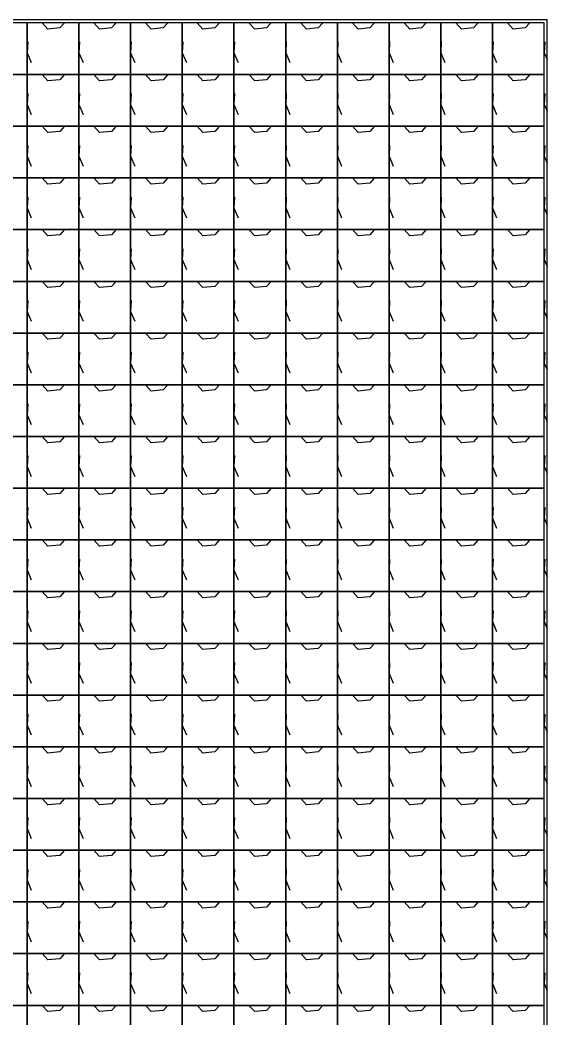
# Model space of a CAD drawing. Header units: inches. Extents: x 0 to 2763, y 0 to 1500.
# Drawn here: x 1241 to 1500, y 1009.8 to 1500 of the extents above; entities that cross this region are included whole.
import ezdxf

# ---------------------------------------------------------------- set-up
doc = ezdxf.new("R2010")
doc.units = ezdxf.units.IN
doc.header["$MEASUREMENT"] = 0

# ---------------------------------------------------------------- blocks, each defined once
blk = doc.blocks.new('*U1')
at = {"color": 254, "true_color": 0xfeeab9}
blk.add_lwpolyline([(-12.7, -12.7), (12.7, -12.7), (12.7, 12.7), (-12.7, 12.7), (-12.7, -12.7)], dxfattribs=at)
blk = doc.blocks.new('*U2')
at = {"color": 0, "linetype": 'ByBlock', "lineweight": -2, "transparency": 16777216}
for p in [(1219.2, 1473.2), (1244.6, 1473.2), (1270, 1473.2), (1295.4, 1473.2), (1320.8, 1473.2), (1346.2, 1473.2), (1371.6, 1473.2), (1397, 1473.2), (1422.4, 1473.2), (1447.8, 1473.2), (1473.2, 1473.2), (1219.2, 1447.8), (1244.6, 1447.8), (1270, 1447.8), (1295.4, 1447.8), (1320.8, 1447.8), (1346.2, 1447.8), (1371.6, 1447.8), (1397, 1447.8), (1422.4, 1447.8), (1447.8, 1447.8), (1473.2, 1447.8), (1219.2, 1422.4), (1244.6, 1422.4), (1270, 1422.4), (1295.4, 1422.4), (1320.8, 1422.4), (1346.2, 1422.4), (1371.6, 1422.4), (1397, 1422.4), (1422.4, 1422.4), (1447.8, 1422.4), (1473.2, 1422.4), (1219.2, 1397), (1244.6, 1397), (1270, 1397), (1295.4, 1397), (1320.8, 1397), (1346.2, 1397), (1371.6, 1397), (1397, 1397), (1422.4, 1397), (1447.8, 1397), (1473.2, 1397), (1219.2, 1371.6), (1244.6, 1371.6), (1270, 1371.6), (1295.4, 1371.6), (1320.8, 1371.6), (1346.2, 1371.6), (1371.6, 1371.6), (1397, 1371.6), (1422.4, 1371.6), (1447.8, 1371.6), (1473.2, 1371.6), (1219.2, 1346.2), (1244.6, 1346.2), (1270, 1346.2), (1295.4, 1346.2), (1320.8, 1346.2), (1346.2, 1346.2), (1371.6, 1346.2), (1397, 1346.2), (1422.4, 1346.2), (1447.8, 1346.2), (1473.2, 1346.2), (1219.2, 1320.8), (1244.6, 1320.8), (1270, 1320.8), (1295.4, 1320.8), (1320.8, 1320.8), (1346.2, 1320.8), (1371.6, 1320.8), (1397, 1320.8), (1422.4, 1320.8), (1447.8, 1320.8), (1473.2, 1320.8), (1219.2, 1295.4), (1244.6, 1295.4), (1270, 1295.4), (1295.4, 1295.4), (1320.8, 1295.4), (1346.2, 1295.4), (1371.6, 1295.4), (1397, 1295.4), (1422.4, 1295.4), (1447.8, 1295.4), (1473.2, 1295.4), (1219.2, 1270), (1244.6, 1270), (1270, 1270), (1295.4, 1270), (1320.8, 1270), (1346.2, 1270), (1371.6, 1270), (1397, 1270), (1422.4, 1270), (1447.8, 1270), (1473.2, 1270), (1219.2, 1244.6), (1244.6, 1244.6), (1270, 1244.6), (1295.4, 1244.6), (1320.8, 1244.6), (1346.2, 1244.6), (1371.6, 1244.6), (1397, 1244.6), (1422.4, 1244.6), (1447.8, 1244.6), (1473.2, 1244.6), (1219.2, 1219.2), (1244.6, 1219.2), (1270, 1219.2), (1295.4, 1219.2), (1320.8, 1219.2), (1346.2, 1219.2), (1371.6, 1219.2), (1397, 1219.2), (1422.4, 1219.2), (1447.8, 1219.2), (1473.2, 1219.2), (1219.2, 1193.8), (1244.6, 1193.8), (1270, 1193.8), (1295.4, 1193.8), (1320.8, 1193.8), (1346.2, 1193.8), (1371.6, 1193.8), (1397, 1193.8), (1422.4, 1193.8), (1447.8, 1193.8), (1473.2, 1193.8), (1219.2, 1168.4), (1244.6, 1168.4), (1270, 1168.4), (1295.4, 1168.4), (1320.8, 1168.4), (1346.2, 1168.4), (1371.6, 1168.4), (1397, 1168.4), (1422.4, 1168.4), (1447.8, 1168.4), (1473.2, 1168.4), (1219.2, 1143), (1244.6, 1143), (1270, 1143), (1295.4, 1143), (1320.8, 1143), (1346.2, 1143), (1371.6, 1143), (1397, 1143), (1422.4, 1143), (1447.8, 1143), (1473.2, 1143), (1219.2, 1117.6), (1244.6, 1117.6), (1270, 1117.6), (1295.4, 1117.6), (1320.8, 1117.6), (1346.2, 1117.6), (1371.6, 1117.6), (1397, 1117.6), (1422.4, 1117.6), (1447.8, 1117.6), (1473.2, 1117.6), (1219.2, 1092.2), (1244.6, 1092.2), (1270, 1092.2), (1295.4, 1092.2), (1320.8, 1092.2), (1346.2, 1092.2), (1371.6, 1092.2), (1397, 1092.2), (1422.4, 1092.2), (1447.8, 1092.2), (1473.2, 1092.2), (1219.2, 1066.8), (1244.6, 1066.8), (1270, 1066.8), (1295.4, 1066.8), (1320.8, 1066.8), (1346.2, 1066.8), (1371.6, 1066.8), (1397, 1066.8), (1422.4, 1066.8), (1447.8, 1066.8), (1473.2, 1066.8), (1219.2, 1041.4), (1244.6, 1041.4), (1270, 1041.4), (1295.4, 1041.4), (1320.8, 1041.4), (1346.2, 1041.4), (1371.6, 1041.4), (1397, 1041.4), (1422.4, 1041.4), (1447.8, 1041.4), (1473.2, 1041.4), (1219.2, 1016), (1244.6, 1016), (1270, 1016), (1295.4, 1016), (1320.8, 1016), (1346.2, 1016), (1371.6, 1016), (1397, 1016), (1422.4, 1016), (1447.8, 1016), (1473.2, 1016), (1219.2, 990.6), (1244.6, 990.6), (1270, 990.6), (1295.4, 990.6), (1320.8, 990.6), (1346.2, 990.6), (1371.6, 990.6), (1397, 990.6), (1422.4, 990.6), (1447.8, 990.6), (1473.2, 990.6)]:
    blk.add_blockref('*U1', p, dxfattribs=at)

msp = doc.modelspace()

# ---------------------------------------------------------------- linework, layer by layer
at = {"linetype": 'Continuous'}
for p, q in [((1254.76, 1495.55), (1251.97, 1498.6)), ((1260.6, 1496.06), (1254.76, 1495.55)), ((1262.89, 1498.6), (1260.6, 1496.06)), ((1280.16, 1495.55), (1277.37, 1498.6)), ((1286, 1496.06), (1280.16, 1495.55)), ((1288.29, 1498.6), (1286, 1496.06)), ((1305.56, 1495.55), (1302.77, 1498.6)), ((1311.4, 1496.06), (1305.56, 1495.55)), ((1313.69, 1498.6), (1311.4, 1496.06)), ((1330.96, 1495.55), (1328.17, 1498.6)), ((1336.8, 1496.06), (1330.96, 1495.55)), ((1339.09, 1498.6), (1336.8, 1496.06)), ((1356.36, 1495.55), (1353.57, 1498.6)), ((1362.2, 1496.06), (1356.36, 1495.55)), ((1364.49, 1498.6), (1362.2, 1496.06)), ((1381.76, 1495.55), (1378.97, 1498.6)), ((1387.6, 1496.06), (1381.76, 1495.55)), ((1389.89, 1498.6), (1387.6, 1496.06)), ((1407.16, 1495.55), (1404.37, 1498.6)), ((1413, 1496.06), (1407.16, 1495.55)), ((1415.29, 1498.6), (1413, 1496.06)), ((1432.56, 1495.55), (1429.77, 1498.6)), ((1438.4, 1496.06), (1432.56, 1495.55)), ((1440.69, 1498.6), (1438.4, 1496.06)), ((1457.96, 1495.55), (1455.17, 1498.6)), ((1463.8, 1496.06), (1457.96, 1495.55)), ((1466.09, 1498.6), (1463.8, 1496.06)), ((1483.36, 1495.55), (1480.57, 1498.6)), ((1489.2, 1496.06), (1483.36, 1495.55)), ((1491.49, 1498.6), (1489.2, 1496.06)), ((1244.85, 1489.2), (1244.6, 1483.87)), ((1270.25, 1489.2), (1270, 1483.87)), ((1295.65, 1489.2), (1295.4, 1483.87)), ((1321.05, 1489.2), (1320.8, 1483.87)), ((1346.45, 1489.2), (1346.2, 1483.87)), ((1371.85, 1489.2), (1371.6, 1483.87)), ((1397.25, 1489.2), (1397, 1483.87)), ((1422.65, 1489.2), (1422.4, 1483.87)), ((1448.05, 1489.2), (1447.8, 1483.87)), ((1473.45, 1489.2), (1473.2, 1483.87)), ((1498.85, 1489.2), (1498.6, 1483.87)), ((1244.6, 1483.87), (1246.63, 1479.04)), ((1270, 1483.87), (1272.03, 1479.04)), ((1295.4, 1483.87), (1297.43, 1479.04)), ((1320.8, 1483.87), (1322.83, 1479.04)), ((1346.2, 1483.87), (1348.23, 1479.04)), ((1371.6, 1483.87), (1373.63, 1479.04)), ((1397, 1483.87), (1399.03, 1479.04)), ((1422.4, 1483.87), (1424.43, 1479.04)), ((1447.8, 1483.87), (1449.83, 1479.04)), ((1473.2, 1483.87), (1475.23, 1479.04)), ((1498.6, 1483.87), (1500, 1480.54)), ((1254.76, 1470.15), (1251.97, 1473.2)), ((1262.89, 1473.2), (1260.6, 1470.66)), ((1280.16, 1470.15), (1277.37, 1473.2)), ((1288.29, 1473.2), (1286, 1470.66)), ((1305.56, 1470.15), (1302.77, 1473.2)), ((1313.69, 1473.2), (1311.4, 1470.66)), ((1330.96, 1470.15), (1328.17, 1473.2)), ((1339.09, 1473.2), (1336.8, 1470.66)), ((1356.36, 1470.15), (1353.57, 1473.2)), ((1364.49, 1473.2), (1362.2, 1470.66)), ((1381.76, 1470.15), (1378.97, 1473.2)), ((1389.89, 1473.2), (1387.6, 1470.66)), ((1407.16, 1470.15), (1404.37, 1473.2)), ((1415.29, 1473.2), (1413, 1470.66)), ((1432.56, 1470.15), (1429.77, 1473.2)), ((1440.69, 1473.2), (1438.4, 1470.66)), ((1457.96, 1470.15), (1455.17, 1473.2)), ((1466.09, 1473.2), (1463.8, 1470.66)), ((1483.36, 1470.15), (1480.57, 1473.2)), ((1491.49, 1473.2), (1489.2, 1470.66)), ((1260.6, 1470.66), (1254.76, 1470.15)), ((1286, 1470.66), (1280.16, 1470.15)), ((1311.4, 1470.66), (1305.56, 1470.15)), ((1336.8, 1470.66), (1330.96, 1470.15)), ((1362.2, 1470.66), (1356.36, 1470.15)), ((1387.6, 1470.66), (1381.76, 1470.15)), ((1413, 1470.66), (1407.16, 1470.15)), ((1438.4, 1470.66), (1432.56, 1470.15)), ((1463.8, 1470.66), (1457.96, 1470.15)), ((1489.2, 1470.66), (1483.36, 1470.15)), ((1244.85, 1463.8), (1244.6, 1458.47)), ((1270.25, 1463.8), (1270, 1458.47)), ((1295.65, 1463.8), (1295.4, 1458.47)), ((1321.05, 1463.8), (1320.8, 1458.47)), ((1346.45, 1463.8), (1346.2, 1458.47)), ((1371.85, 1463.8), (1371.6, 1458.47)), ((1397.25, 1463.8), (1397, 1458.47)), ((1422.65, 1463.8), (1422.4, 1458.47)), ((1448.05, 1463.8), (1447.8, 1458.47)), ((1473.45, 1463.8), (1473.2, 1458.47)), ((1498.85, 1463.8), (1498.6, 1458.47)), ((1244.6, 1458.47), (1246.63, 1453.64)), ((1270, 1458.47), (1272.03, 1453.64)), ((1295.4, 1458.47), (1297.43, 1453.64)), ((1320.8, 1458.47), (1322.83, 1453.64)), ((1346.2, 1458.47), (1348.23, 1453.64)), ((1371.6, 1458.47), (1373.63, 1453.64)), ((1397, 1458.47), (1399.03, 1453.64)), ((1422.4, 1458.47), (1424.43, 1453.64)), ((1447.8, 1458.47), (1449.83, 1453.64)), ((1473.2, 1458.47), (1475.23, 1453.64)), ((1498.6, 1458.47), (1500, 1455.14)), ((1254.76, 1444.75), (1251.97, 1447.8)), ((1262.89, 1447.8), (1260.6, 1445.26)), ((1280.16, 1444.75), (1277.37, 1447.8)), ((1288.29, 1447.8), (1286, 1445.26)), ((1305.56, 1444.75), (1302.77, 1447.8)), ((1313.69, 1447.8), (1311.4, 1445.26)), ((1330.96, 1444.75), (1328.17, 1447.8)), ((1339.09, 1447.8), (1336.8, 1445.26)), ((1356.36, 1444.75), (1353.57, 1447.8)), ((1364.49, 1447.8), (1362.2, 1445.26)), ((1381.76, 1444.75), (1378.97, 1447.8)), ((1389.89, 1447.8), (1387.6, 1445.26)), ((1407.16, 1444.75), (1404.37, 1447.8)), ((1415.29, 1447.8), (1413, 1445.26)), ((1432.56, 1444.75), (1429.77, 1447.8)), ((1440.69, 1447.8), (1438.4, 1445.26)), ((1457.96, 1444.75), (1455.17, 1447.8)), ((1466.09, 1447.8), (1463.8, 1445.26)), ((1483.36, 1444.75), (1480.57, 1447.8)), ((1491.49, 1447.8), (1489.2, 1445.26)), ((1260.6, 1445.26), (1254.76, 1444.75)), ((1286, 1445.26), (1280.16, 1444.75)), ((1311.4, 1445.26), (1305.56, 1444.75)), ((1336.8, 1445.26), (1330.96, 1444.75)), ((1362.2, 1445.26), (1356.36, 1444.75)), ((1387.6, 1445.26), (1381.76, 1444.75)), ((1413, 1445.26), (1407.16, 1444.75)), ((1438.4, 1445.26), (1432.56, 1444.75)), ((1463.8, 1445.26), (1457.96, 1444.75)), ((1489.2, 1445.26), (1483.36, 1444.75)), ((1244.85, 1438.4), (1244.6, 1433.07)), ((1270.25, 1438.4), (1270, 1433.07)), ((1295.65, 1438.4), (1295.4, 1433.07)), ((1321.05, 1438.4), (1320.8, 1433.07)), ((1346.45, 1438.4), (1346.2, 1433.07)), ((1371.85, 1438.4), (1371.6, 1433.07)), ((1397.25, 1438.4), (1397, 1433.07)), ((1422.65, 1438.4), (1422.4, 1433.07)), ((1448.05, 1438.4), (1447.8, 1433.07)), ((1473.45, 1438.4), (1473.2, 1433.07)), ((1498.85, 1438.4), (1498.6, 1433.07)), ((1244.6, 1433.07), (1246.63, 1428.24)), ((1270, 1433.07), (1272.03, 1428.24)), ((1295.4, 1433.07), (1297.43, 1428.24)), ((1320.8, 1433.07), (1322.83, 1428.24)), ((1346.2, 1433.07), (1348.23, 1428.24)), ((1371.6, 1433.07), (1373.63, 1428.24)), ((1397, 1433.07), (1399.03, 1428.24)), ((1422.4, 1433.07), (1424.43, 1428.24)), ((1447.8, 1433.07), (1449.83, 1428.24)), ((1473.2, 1433.07), (1475.23, 1428.24)), ((1498.6, 1433.07), (1500, 1429.74)), ((1254.76, 1419.35), (1251.97, 1422.4)), ((1262.89, 1422.4), (1260.6, 1419.86)), ((1280.16, 1419.35), (1277.37, 1422.4)), ((1288.29, 1422.4), (1286, 1419.86)), ((1305.56, 1419.35), (1302.77, 1422.4)), ((1313.69, 1422.4), (1311.4, 1419.86)), ((1330.96, 1419.35), (1328.17, 1422.4)), ((1339.09, 1422.4), (1336.8, 1419.86)), ((1356.36, 1419.35), (1353.57, 1422.4)), ((1364.49, 1422.4), (1362.2, 1419.86)), ((1381.76, 1419.35), (1378.97, 1422.4)), ((1389.89, 1422.4), (1387.6, 1419.86)), ((1407.16, 1419.35), (1404.37, 1422.4)), ((1415.29, 1422.4), (1413, 1419.86)), ((1432.56, 1419.35), (1429.77, 1422.4)), ((1440.69, 1422.4), (1438.4, 1419.86)), ((1457.96, 1419.35), (1455.17, 1422.4)), ((1466.09, 1422.4), (1463.8, 1419.86)), ((1483.36, 1419.35), (1480.57, 1422.4)), ((1491.49, 1422.4), (1489.2, 1419.86)), ((1260.6, 1419.86), (1254.76, 1419.35)), ((1286, 1419.86), (1280.16, 1419.35)), ((1311.4, 1419.86), (1305.56, 1419.35)), ((1336.8, 1419.86), (1330.96, 1419.35)), ((1362.2, 1419.86), (1356.36, 1419.35)), ((1387.6, 1419.86), (1381.76, 1419.35)), ((1413, 1419.86), (1407.16, 1419.35)), ((1438.4, 1419.86), (1432.56, 1419.35)), ((1463.8, 1419.86), (1457.96, 1419.35)), ((1489.2, 1419.86), (1483.36, 1419.35)), ((1244.85, 1413), (1244.6, 1407.67)), ((1270.25, 1413), (1270, 1407.67)), ((1295.65, 1413), (1295.4, 1407.67)), ((1321.05, 1413), (1320.8, 1407.67)), ((1346.45, 1413), (1346.2, 1407.67)), ((1371.85, 1413), (1371.6, 1407.67)), ((1397.25, 1413), (1397, 1407.67)), ((1422.65, 1413), (1422.4, 1407.67)), ((1448.05, 1413), (1447.8, 1407.67)), ((1473.45, 1413), (1473.2, 1407.67)), ((1498.85, 1413), (1498.6, 1407.67)), ((1244.6, 1407.67), (1246.63, 1402.84)), ((1270, 1407.67), (1272.03, 1402.84)), ((1295.4, 1407.67), (1297.43, 1402.84)), ((1320.8, 1407.67), (1322.83, 1402.84)), ((1346.2, 1407.67), (1348.23, 1402.84)), ((1371.6, 1407.67), (1373.63, 1402.84)), ((1397, 1407.67), (1399.03, 1402.84)), ((1422.4, 1407.67), (1424.43, 1402.84)), ((1447.8, 1407.67), (1449.83, 1402.84)), ((1473.2, 1407.67), (1475.23, 1402.84)), ((1498.6, 1407.67), (1500, 1404.34)), ((1254.76, 1393.95), (1251.97, 1397)), ((1260.6, 1394.46), (1254.76, 1393.95)), ((1262.89, 1397), (1260.6, 1394.46)), ((1280.16, 1393.95), (1277.37, 1397)), ((1286, 1394.46), (1280.16, 1393.95)), ((1288.29, 1397), (1286, 1394.46)), ((1305.56, 1393.95), (1302.77, 1397)), ((1311.4, 1394.46), (1305.56, 1393.95)), ((1313.69, 1397), (1311.4, 1394.46)), ((1330.96, 1393.95), (1328.17, 1397)), ((1336.8, 1394.46), (1330.96, 1393.95)), ((1339.09, 1397), (1336.8, 1394.46)), ((1356.36, 1393.95), (1353.57, 1397)), ((1362.2, 1394.46), (1356.36, 1393.95)), ((1364.49, 1397), (1362.2, 1394.46)), ((1381.76, 1393.95), (1378.97, 1397)), ((1387.6, 1394.46), (1381.76, 1393.95)), ((1389.89, 1397), (1387.6, 1394.46)), ((1407.16, 1393.95), (1404.37, 1397)), ((1413, 1394.46), (1407.16, 1393.95)), ((1415.29, 1397), (1413, 1394.46)), ((1432.56, 1393.95), (1429.77, 1397)), ((1438.4, 1394.46), (1432.56, 1393.95)), ((1440.69, 1397), (1438.4, 1394.46)), ((1457.96, 1393.95), (1455.17, 1397)), ((1463.8, 1394.46), (1457.96, 1393.95)), ((1466.09, 1397), (1463.8, 1394.46)), ((1483.36, 1393.95), (1480.57, 1397)), ((1489.2, 1394.46), (1483.36, 1393.95)), ((1491.49, 1397), (1489.2, 1394.46)), ((1244.85, 1387.6), (1244.6, 1382.27)), ((1270.25, 1387.6), (1270, 1382.27)), ((1295.65, 1387.6), (1295.4, 1382.27)), ((1321.05, 1387.6), (1320.8, 1382.27)), ((1346.45, 1387.6), (1346.2, 1382.27)), ((1371.85, 1387.6), (1371.6, 1382.27)), ((1397.25, 1387.6), (1397, 1382.27)), ((1422.65, 1387.6), (1422.4, 1382.27)), ((1448.05, 1387.6), (1447.8, 1382.27)), ((1473.45, 1387.6), (1473.2, 1382.27)), ((1498.85, 1387.6), (1498.6, 1382.27)), ((1244.6, 1382.27), (1246.63, 1377.44)), ((1270, 1382.27), (1272.03, 1377.44)), ((1295.4, 1382.27), (1297.43, 1377.44)), ((1320.8, 1382.27), (1322.83, 1377.44)), ((1346.2, 1382.27), (1348.23, 1377.44)), ((1371.6, 1382.27), (1373.63, 1377.44)), ((1397, 1382.27), (1399.03, 1377.44)), ((1422.4, 1382.27), (1424.43, 1377.44)), ((1447.8, 1382.27), (1449.83, 1377.44)), ((1473.2, 1382.27), (1475.23, 1377.44)), ((1498.6, 1382.27), (1500, 1378.94)), ((1254.76, 1368.55), (1251.97, 1371.6)), ((1260.6, 1369.06), (1254.76, 1368.55)), ((1262.89, 1371.6), (1260.6, 1369.06)), ((1280.16, 1368.55), (1277.37, 1371.6)), ((1286, 1369.06), (1280.16, 1368.55)), ((1288.29, 1371.6), (1286, 1369.06)), ((1305.56, 1368.55), (1302.77, 1371.6)), ((1311.4, 1369.06), (1305.56, 1368.55)), ((1313.69, 1371.6), (1311.4, 1369.06)), ((1330.96, 1368.55), (1328.17, 1371.6)), ((1336.8, 1369.06), (1330.96, 1368.55)), ((1339.09, 1371.6), (1336.8, 1369.06)), ((1356.36, 1368.55), (1353.57, 1371.6)), ((1362.2, 1369.06), (1356.36, 1368.55)), ((1364.49, 1371.6), (1362.2, 1369.06)), ((1381.76, 1368.55), (1378.97, 1371.6)), ((1387.6, 1369.06), (1381.76, 1368.55)), ((1389.89, 1371.6), (1387.6, 1369.06)), ((1407.16, 1368.55), (1404.37, 1371.6)), ((1413, 1369.06), (1407.16, 1368.55)), ((1415.29, 1371.6), (1413, 1369.06)), ((1432.56, 1368.55), (1429.77, 1371.6)), ((1438.4, 1369.06), (1432.56, 1368.55)), ((1440.69, 1371.6), (1438.4, 1369.06)), ((1457.96, 1368.55), (1455.17, 1371.6)), ((1463.8, 1369.06), (1457.96, 1368.55)), ((1466.09, 1371.6), (1463.8, 1369.06)), ((1483.36, 1368.55), (1480.57, 1371.6)), ((1489.2, 1369.06), (1483.36, 1368.55)), ((1491.49, 1371.6), (1489.2, 1369.06)), ((1244.85, 1362.2), (1244.6, 1356.87)), ((1270.25, 1362.2), (1270, 1356.87)), ((1295.65, 1362.2), (1295.4, 1356.87)), ((1321.05, 1362.2), (1320.8, 1356.87)), ((1346.45, 1362.2), (1346.2, 1356.87)), ((1371.85, 1362.2), (1371.6, 1356.87)), ((1397.25, 1362.2), (1397, 1356.87)), ((1422.65, 1362.2), (1422.4, 1356.87)), ((1448.05, 1362.2), (1447.8, 1356.87)), ((1473.45, 1362.2), (1473.2, 1356.87)), ((1498.85, 1362.2), (1498.6, 1356.87)), ((1244.6, 1356.87), (1246.63, 1352.04)), ((1270, 1356.87), (1272.03, 1352.04)), ((1295.4, 1356.87), (1297.43, 1352.04)), ((1320.8, 1356.87), (1322.83, 1352.04)), ((1346.2, 1356.87), (1348.23, 1352.04)), ((1371.6, 1356.87), (1373.63, 1352.04)), ((1397, 1356.87), (1399.03, 1352.04)), ((1422.4, 1356.87), (1424.43, 1352.04)), ((1447.8, 1356.87), (1449.83, 1352.04)), ((1473.2, 1356.87), (1475.23, 1352.04)), ((1498.6, 1356.87), (1500, 1353.54)), ((1254.76, 1343.15), (1251.97, 1346.2)), ((1260.6, 1343.66), (1254.76, 1343.15)), ((1262.89, 1346.2), (1260.6, 1343.66)), ((1280.16, 1343.15), (1277.37, 1346.2)), ((1286, 1343.66), (1280.16, 1343.15)), ((1288.29, 1346.2), (1286, 1343.66)), ((1305.56, 1343.15), (1302.77, 1346.2)), ((1311.4, 1343.66), (1305.56, 1343.15)), ((1313.69, 1346.2), (1311.4, 1343.66)), ((1330.96, 1343.15), (1328.17, 1346.2)), ((1336.8, 1343.66), (1330.96, 1343.15)), ((1339.09, 1346.2), (1336.8, 1343.66)), ((1356.36, 1343.15), (1353.57, 1346.2)), ((1362.2, 1343.66), (1356.36, 1343.15)), ((1364.49, 1346.2), (1362.2, 1343.66)), ((1381.76, 1343.15), (1378.97, 1346.2)), ((1387.6, 1343.66), (1381.76, 1343.15)), ((1389.89, 1346.2), (1387.6, 1343.66)), ((1407.16, 1343.15), (1404.37, 1346.2)), ((1413, 1343.66), (1407.16, 1343.15)), ((1415.29, 1346.2), (1413, 1343.66)), ((1432.56, 1343.15), (1429.77, 1346.2)), ((1438.4, 1343.66), (1432.56, 1343.15)), ((1440.69, 1346.2), (1438.4, 1343.66)), ((1457.96, 1343.15), (1455.17, 1346.2)), ((1463.8, 1343.66), (1457.96, 1343.15)), ((1466.09, 1346.2), (1463.8, 1343.66)), ((1483.36, 1343.15), (1480.57, 1346.2)), ((1489.2, 1343.66), (1483.36, 1343.15)), ((1491.49, 1346.2), (1489.2, 1343.66)), ((1244.85, 1336.8), (1244.6, 1331.47)), ((1270.25, 1336.8), (1270, 1331.47)), ((1295.65, 1336.8), (1295.4, 1331.47)), ((1321.05, 1336.8), (1320.8, 1331.47)), ((1346.45, 1336.8), (1346.2, 1331.47)), ((1371.85, 1336.8), (1371.6, 1331.47)), ((1397.25, 1336.8), (1397, 1331.47)), ((1422.65, 1336.8), (1422.4, 1331.47)), ((1448.05, 1336.8), (1447.8, 1331.47)), ((1473.45, 1336.8), (1473.2, 1331.47)), ((1498.85, 1336.8), (1498.6, 1331.47)), ((1244.6, 1331.47), (1246.63, 1326.64)), ((1270, 1331.47), (1272.03, 1326.64)), ((1295.4, 1331.47), (1297.43, 1326.64)), ((1320.8, 1331.47), (1322.83, 1326.64)), ((1346.2, 1331.47), (1348.23, 1326.64)), ((1371.6, 1331.47), (1373.63, 1326.64)), ((1397, 1331.47), (1399.03, 1326.64)), ((1422.4, 1331.47), (1424.43, 1326.64)), ((1447.8, 1331.47), (1449.83, 1326.64)), ((1473.2, 1331.47), (1475.23, 1326.64)), ((1498.6, 1331.47), (1500, 1328.14)), ((1254.76, 1317.75), (1251.97, 1320.8)), ((1262.89, 1320.8), (1260.6, 1318.26)), ((1280.16, 1317.75), (1277.37, 1320.8)), ((1288.29, 1320.8), (1286, 1318.26)), ((1305.56, 1317.75), (1302.77, 1320.8)), ((1313.69, 1320.8), (1311.4, 1318.26)), ((1330.96, 1317.75), (1328.17, 1320.8)), ((1339.09, 1320.8), (1336.8, 1318.26)), ((1356.36, 1317.75), (1353.57, 1320.8)), ((1364.49, 1320.8), (1362.2, 1318.26)), ((1381.76, 1317.75), (1378.97, 1320.8)), ((1389.89, 1320.8), (1387.6, 1318.26)), ((1407.16, 1317.75), (1404.37, 1320.8)), ((1415.29, 1320.8), (1413, 1318.26)), ((1432.56, 1317.75), (1429.77, 1320.8)), ((1440.69, 1320.8), (1438.4, 1318.26)), ((1457.96, 1317.75), (1455.17, 1320.8)), ((1466.09, 1320.8), (1463.8, 1318.26)), ((1483.36, 1317.75), (1480.57, 1320.8)), ((1491.49, 1320.8), (1489.2, 1318.26)), ((1260.6, 1318.26), (1254.76, 1317.75)), ((1286, 1318.26), (1280.16, 1317.75)), ((1311.4, 1318.26), (1305.56, 1317.75)), ((1336.8, 1318.26), (1330.96, 1317.75)), ((1362.2, 1318.26), (1356.36, 1317.75)), ((1387.6, 1318.26), (1381.76, 1317.75)), ((1413, 1318.26), (1407.16, 1317.75)), ((1438.4, 1318.26), (1432.56, 1317.75)), ((1463.8, 1318.26), (1457.96, 1317.75)), ((1489.2, 1318.26), (1483.36, 1317.75)), ((1244.85, 1311.4), (1244.6, 1306.07)), ((1270.25, 1311.4), (1270, 1306.07)), ((1295.65, 1311.4), (1295.4, 1306.07)), ((1321.05, 1311.4), (1320.8, 1306.07)), ((1346.45, 1311.4), (1346.2, 1306.07)), ((1371.85, 1311.4), (1371.6, 1306.07)), ((1397.25, 1311.4), (1397, 1306.07)), ((1422.65, 1311.4), (1422.4, 1306.07)), ((1448.05, 1311.4), (1447.8, 1306.07)), ((1473.45, 1311.4), (1473.2, 1306.07)), ((1498.85, 1311.4), (1498.6, 1306.07)), ((1244.6, 1306.07), (1246.63, 1301.24)), ((1270, 1306.07), (1272.03, 1301.24)), ((1295.4, 1306.07), (1297.43, 1301.24)), ((1320.8, 1306.07), (1322.83, 1301.24)), ((1346.2, 1306.07), (1348.23, 1301.24)), ((1371.6, 1306.07), (1373.63, 1301.24)), ((1397, 1306.07), (1399.03, 1301.24)), ((1422.4, 1306.07), (1424.43, 1301.24)), ((1447.8, 1306.07), (1449.83, 1301.24)), ((1473.2, 1306.07), (1475.23, 1301.24)), ((1498.6, 1306.07), (1500, 1302.74)), ((1254.76, 1292.35), (1251.97, 1295.4)), ((1262.89, 1295.4), (1260.6, 1292.86)), ((1280.16, 1292.35), (1277.37, 1295.4)), ((1288.29, 1295.4), (1286, 1292.86)), ((1305.56, 1292.35), (1302.77, 1295.4)), ((1313.69, 1295.4), (1311.4, 1292.86)), ((1330.96, 1292.35), (1328.17, 1295.4)), ((1339.09, 1295.4), (1336.8, 1292.86)), ((1356.36, 1292.35), (1353.57, 1295.4)), ((1364.49, 1295.4), (1362.2, 1292.86)), ((1381.76, 1292.35), (1378.97, 1295.4)), ((1389.89, 1295.4), (1387.6, 1292.86)), ((1407.16, 1292.35), (1404.37, 1295.4)), ((1415.29, 1295.4), (1413, 1292.86)), ((1432.56, 1292.35), (1429.77, 1295.4)), ((1440.69, 1295.4), (1438.4, 1292.86)), ((1457.96, 1292.35), (1455.17, 1295.4)), ((1466.09, 1295.4), (1463.8, 1292.86)), ((1483.36, 1292.35), (1480.57, 1295.4)), ((1491.49, 1295.4), (1489.2, 1292.86)), ((1260.6, 1292.86), (1254.76, 1292.35)), ((1286, 1292.86), (1280.16, 1292.35)), ((1311.4, 1292.86), (1305.56, 1292.35)), ((1336.8, 1292.86), (1330.96, 1292.35)), ((1362.2, 1292.86), (1356.36, 1292.35)), ((1387.6, 1292.86), (1381.76, 1292.35)), ((1413, 1292.86), (1407.16, 1292.35)), ((1438.4, 1292.86), (1432.56, 1292.35)), ((1463.8, 1292.86), (1457.96, 1292.35)), ((1489.2, 1292.86), (1483.36, 1292.35)), ((1244.85, 1286), (1244.6, 1280.67)), ((1270.25, 1286), (1270, 1280.67)), ((1295.65, 1286), (1295.4, 1280.67)), ((1321.05, 1286), (1320.8, 1280.67)), ((1346.45, 1286), (1346.2, 1280.67)), ((1371.85, 1286), (1371.6, 1280.67)), ((1397.25, 1286), (1397, 1280.67)), ((1422.65, 1286), (1422.4, 1280.67)), ((1448.05, 1286), (1447.8, 1280.67)), ((1473.45, 1286), (1473.2, 1280.67)), ((1498.85, 1286), (1498.6, 1280.67)), ((1244.6, 1280.67), (1246.63, 1275.84)), ((1270, 1280.67), (1272.03, 1275.84)), ((1295.4, 1280.67), (1297.43, 1275.84)), ((1320.8, 1280.67), (1322.83, 1275.84)), ((1346.2, 1280.67), (1348.23, 1275.84)), ((1371.6, 1280.67), (1373.63, 1275.84)), ((1397, 1280.67), (1399.03, 1275.84)), ((1422.4, 1280.67), (1424.43, 1275.84)), ((1447.8, 1280.67), (1449.83, 1275.84)), ((1473.2, 1280.67), (1475.23, 1275.84)), ((1498.6, 1280.67), (1500, 1277.34)), ((1254.76, 1266.95), (1251.97, 1270)), ((1262.89, 1270), (1260.6, 1267.46)), ((1280.16, 1266.95), (1277.37, 1270)), ((1288.29, 1270), (1286, 1267.46)), ((1305.56, 1266.95), (1302.77, 1270)), ((1313.69, 1270), (1311.4, 1267.46)), ((1330.96, 1266.95), (1328.17, 1270)), ((1339.09, 1270), (1336.8, 1267.46)), ((1356.36, 1266.95), (1353.57, 1270)), ((1364.49, 1270), (1362.2, 1267.46)), ((1381.76, 1266.95), (1378.97, 1270)), ((1389.89, 1270), (1387.6, 1267.46)), ((1407.16, 1266.95), (1404.37, 1270)), ((1415.29, 1270), (1413, 1267.46)), ((1432.56, 1266.95), (1429.77, 1270)), ((1440.69, 1270), (1438.4, 1267.46)), ((1457.96, 1266.95), (1455.17, 1270)), ((1466.09, 1270), (1463.8, 1267.46)), ((1483.36, 1266.95), (1480.57, 1270)), ((1491.49, 1270), (1489.2, 1267.46)), ((1260.6, 1267.46), (1254.76, 1266.95)), ((1286, 1267.46), (1280.16, 1266.95)), ((1311.4, 1267.46), (1305.56, 1266.95)), ((1336.8, 1267.46), (1330.96, 1266.95)), ((1362.2, 1267.46), (1356.36, 1266.95)), ((1387.6, 1267.46), (1381.76, 1266.95)), ((1413, 1267.46), (1407.16, 1266.95)), ((1438.4, 1267.46), (1432.56, 1266.95)), ((1463.8, 1267.46), (1457.96, 1266.95)), ((1489.2, 1267.46), (1483.36, 1266.95)), ((1244.85, 1260.6), (1244.6, 1255.27)), ((1270.25, 1260.6), (1270, 1255.27)), ((1295.65, 1260.6), (1295.4, 1255.27)), ((1321.05, 1260.6), (1320.8, 1255.27)), ((1346.45, 1260.6), (1346.2, 1255.27)), ((1371.85, 1260.6), (1371.6, 1255.27)), ((1397.25, 1260.6), (1397, 1255.27)), ((1422.65, 1260.6), (1422.4, 1255.27)), ((1448.05, 1260.6), (1447.8, 1255.27)), ((1473.45, 1260.6), (1473.2, 1255.27)), ((1498.85, 1260.6), (1498.6, 1255.27)), ((1244.6, 1255.27), (1246.63, 1250.44)), ((1270, 1255.27), (1272.03, 1250.44)), ((1295.4, 1255.27), (1297.43, 1250.44)), ((1320.8, 1255.27), (1322.83, 1250.44)), ((1346.2, 1255.27), (1348.23, 1250.44)), ((1371.6, 1255.27), (1373.63, 1250.44)), ((1397, 1255.27), (1399.03, 1250.44)), ((1422.4, 1255.27), (1424.43, 1250.44)), ((1447.8, 1255.27), (1449.83, 1250.44)), ((1473.2, 1255.27), (1475.23, 1250.44)), ((1498.6, 1255.27), (1500, 1251.94)), ((1254.76, 1241.55), (1251.97, 1244.6)), ((1260.6, 1242.06), (1254.76, 1241.55)), ((1262.89, 1244.6), (1260.6, 1242.06)), ((1280.16, 1241.55), (1277.37, 1244.6)), ((1286, 1242.06), (1280.16, 1241.55)), ((1288.29, 1244.6), (1286, 1242.06)), ((1305.56, 1241.55), (1302.77, 1244.6)), ((1311.4, 1242.06), (1305.56, 1241.55)), ((1313.69, 1244.6), (1311.4, 1242.06)), ((1330.96, 1241.55), (1328.17, 1244.6)), ((1336.8, 1242.06), (1330.96, 1241.55)), ((1339.09, 1244.6), (1336.8, 1242.06)), ((1356.36, 1241.55), (1353.57, 1244.6)), ((1362.2, 1242.06), (1356.36, 1241.55)), ((1364.49, 1244.6), (1362.2, 1242.06)), ((1381.76, 1241.55), (1378.97, 1244.6)), ((1387.6, 1242.06), (1381.76, 1241.55)), ((1389.89, 1244.6), (1387.6, 1242.06)), ((1407.16, 1241.55), (1404.37, 1244.6)), ((1413, 1242.06), (1407.16, 1241.55)), ((1415.29, 1244.6), (1413, 1242.06)), ((1432.56, 1241.55), (1429.77, 1244.6)), ((1438.4, 1242.06), (1432.56, 1241.55)), ((1440.69, 1244.6), (1438.4, 1242.06)), ((1457.96, 1241.55), (1455.17, 1244.6)), ((1463.8, 1242.06), (1457.96, 1241.55)), ((1466.09, 1244.6), (1463.8, 1242.06)), ((1483.36, 1241.55), (1480.57, 1244.6)), ((1489.2, 1242.06), (1483.36, 1241.55)), ((1491.49, 1244.6), (1489.2, 1242.06)), ((1244.85, 1235.2), (1244.6, 1229.87)), ((1270.25, 1235.2), (1270, 1229.87)), ((1295.65, 1235.2), (1295.4, 1229.87)), ((1321.05, 1235.2), (1320.8, 1229.87)), ((1346.45, 1235.2), (1346.2, 1229.87)), ((1371.85, 1235.2), (1371.6, 1229.87)), ((1397.25, 1235.2), (1397, 1229.87)), ((1422.65, 1235.2), (1422.4, 1229.87)), ((1448.05, 1235.2), (1447.8, 1229.87)), ((1473.45, 1235.2), (1473.2, 1229.87)), ((1498.85, 1235.2), (1498.6, 1229.87)), ((1244.6, 1229.87), (1246.63, 1225.04)), ((1270, 1229.87), (1272.03, 1225.04)), ((1295.4, 1229.87), (1297.43, 1225.04)), ((1320.8, 1229.87), (1322.83, 1225.04)), ((1346.2, 1229.87), (1348.23, 1225.04)), ((1371.6, 1229.87), (1373.63, 1225.04)), ((1397, 1229.87), (1399.03, 1225.04)), ((1422.4, 1229.87), (1424.43, 1225.04)), ((1447.8, 1229.87), (1449.83, 1225.04)), ((1473.2, 1229.87), (1475.23, 1225.04)), ((1498.6, 1229.87), (1500, 1226.54)), ((1254.76, 1216.15), (1251.97, 1219.2)), ((1260.6, 1216.66), (1254.76, 1216.15)), ((1262.89, 1219.2), (1260.6, 1216.66)), ((1280.16, 1216.15), (1277.37, 1219.2)), ((1286, 1216.66), (1280.16, 1216.15)), ((1288.29, 1219.2), (1286, 1216.66)), ((1305.56, 1216.15), (1302.77, 1219.2)), ((1311.4, 1216.66), (1305.56, 1216.15)), ((1313.69, 1219.2), (1311.4, 1216.66)), ((1330.96, 1216.15), (1328.17, 1219.2)), ((1336.8, 1216.66), (1330.96, 1216.15)), ((1339.09, 1219.2), (1336.8, 1216.66)), ((1356.36, 1216.15), (1353.57, 1219.2)), ((1362.2, 1216.66), (1356.36, 1216.15)), ((1364.49, 1219.2), (1362.2, 1216.66)), ((1381.76, 1216.15), (1378.97, 1219.2)), ((1387.6, 1216.66), (1381.76, 1216.15)), ((1389.89, 1219.2), (1387.6, 1216.66)), ((1407.16, 1216.15), (1404.37, 1219.2)), ((1413, 1216.66), (1407.16, 1216.15)), ((1415.29, 1219.2), (1413, 1216.66)), ((1432.56, 1216.15), (1429.77, 1219.2)), ((1438.4, 1216.66), (1432.56, 1216.15)), ((1440.69, 1219.2), (1438.4, 1216.66)), ((1457.96, 1216.15), (1455.17, 1219.2)), ((1463.8, 1216.66), (1457.96, 1216.15)), ((1466.09, 1219.2), (1463.8, 1216.66)), ((1483.36, 1216.15), (1480.57, 1219.2)), ((1489.2, 1216.66), (1483.36, 1216.15)), ((1491.49, 1219.2), (1489.2, 1216.66)), ((1244.85, 1209.8), (1244.6, 1204.47)), ((1270.25, 1209.8), (1270, 1204.47)), ((1295.65, 1209.8), (1295.4, 1204.47)), ((1321.05, 1209.8), (1320.8, 1204.47)), ((1346.45, 1209.8), (1346.2, 1204.47)), ((1371.85, 1209.8), (1371.6, 1204.47)), ((1397.25, 1209.8), (1397, 1204.47)), ((1422.65, 1209.8), (1422.4, 1204.47)), ((1448.05, 1209.8), (1447.8, 1204.47)), ((1473.45, 1209.8), (1473.2, 1204.47)), ((1498.85, 1209.8), (1498.6, 1204.47)), ((1244.6, 1204.47), (1246.63, 1199.64)), ((1270, 1204.47), (1272.03, 1199.64)), ((1295.4, 1204.47), (1297.43, 1199.64)), ((1320.8, 1204.47), (1322.83, 1199.64)), ((1346.2, 1204.47), (1348.23, 1199.64)), ((1371.6, 1204.47), (1373.63, 1199.64)), ((1397, 1204.47), (1399.03, 1199.64)), ((1422.4, 1204.47), (1424.43, 1199.64)), ((1447.8, 1204.47), (1449.83, 1199.64)), ((1473.2, 1204.47), (1475.23, 1199.64)), ((1498.6, 1204.47), (1500, 1201.14)), ((1254.76, 1190.75), (1251.97, 1193.8)), ((1260.6, 1191.26), (1254.76, 1190.75)), ((1262.89, 1193.8), (1260.6, 1191.26)), ((1280.16, 1190.75), (1277.37, 1193.8)), ((1286, 1191.26), (1280.16, 1190.75)), ((1288.29, 1193.8), (1286, 1191.26)), ((1305.56, 1190.75), (1302.77, 1193.8)), ((1311.4, 1191.26), (1305.56, 1190.75)), ((1313.69, 1193.8), (1311.4, 1191.26)), ((1330.96, 1190.75), (1328.17, 1193.8)), ((1336.8, 1191.26), (1330.96, 1190.75)), ((1339.09, 1193.8), (1336.8, 1191.26)), ((1356.36, 1190.75), (1353.57, 1193.8)), ((1362.2, 1191.26), (1356.36, 1190.75)), ((1364.49, 1193.8), (1362.2, 1191.26)), ((1381.76, 1190.75), (1378.97, 1193.8)), ((1387.6, 1191.26), (1381.76, 1190.75)), ((1389.89, 1193.8), (1387.6, 1191.26)), ((1407.16, 1190.75), (1404.37, 1193.8)), ((1413, 1191.26), (1407.16, 1190.75)), ((1415.29, 1193.8), (1413, 1191.26)), ((1432.56, 1190.75), (1429.77, 1193.8)), ((1438.4, 1191.26), (1432.56, 1190.75)), ((1440.69, 1193.8), (1438.4, 1191.26)), ((1457.96, 1190.75), (1455.17, 1193.8)), ((1463.8, 1191.26), (1457.96, 1190.75)), ((1466.09, 1193.8), (1463.8, 1191.26)), ((1483.36, 1190.75), (1480.57, 1193.8)), ((1489.2, 1191.26), (1483.36, 1190.75)), ((1491.49, 1193.8), (1489.2, 1191.26)), ((1244.85, 1184.4), (1244.6, 1179.07)), ((1270.25, 1184.4), (1270, 1179.07)), ((1295.65, 1184.4), (1295.4, 1179.07)), ((1321.05, 1184.4), (1320.8, 1179.07)), ((1346.45, 1184.4), (1346.2, 1179.07)), ((1371.85, 1184.4), (1371.6, 1179.07)), ((1397.25, 1184.4), (1397, 1179.07)), ((1422.65, 1184.4), (1422.4, 1179.07)), ((1448.05, 1184.4), (1447.8, 1179.07)), ((1473.45, 1184.4), (1473.2, 1179.07)), ((1498.85, 1184.4), (1498.6, 1179.07)), ((1244.6, 1179.07), (1246.63, 1174.24)), ((1270, 1179.07), (1272.03, 1174.24)), ((1295.4, 1179.07), (1297.43, 1174.24)), ((1320.8, 1179.07), (1322.83, 1174.24)), ((1346.2, 1179.07), (1348.23, 1174.24)), ((1371.6, 1179.07), (1373.63, 1174.24)), ((1397, 1179.07), (1399.03, 1174.24)), ((1422.4, 1179.07), (1424.43, 1174.24)), ((1447.8, 1179.07), (1449.83, 1174.24)), ((1473.2, 1179.07), (1475.23, 1174.24)), ((1498.6, 1179.07), (1500, 1175.74)), ((1254.76, 1165.35), (1251.97, 1168.4)), ((1262.89, 1168.4), (1260.6, 1165.86)), ((1280.16, 1165.35), (1277.37, 1168.4)), ((1288.29, 1168.4), (1286, 1165.86)), ((1305.56, 1165.35), (1302.77, 1168.4)), ((1313.69, 1168.4), (1311.4, 1165.86)), ((1330.96, 1165.35), (1328.17, 1168.4)), ((1339.09, 1168.4), (1336.8, 1165.86)), ((1356.36, 1165.35), (1353.57, 1168.4)), ((1364.49, 1168.4), (1362.2, 1165.86)), ((1381.76, 1165.35), (1378.97, 1168.4)), ((1389.89, 1168.4), (1387.6, 1165.86)), ((1407.16, 1165.35), (1404.37, 1168.4)), ((1415.29, 1168.4), (1413, 1165.86)), ((1432.56, 1165.35), (1429.77, 1168.4)), ((1440.69, 1168.4), (1438.4, 1165.86)), ((1457.96, 1165.35), (1455.17, 1168.4)), ((1466.09, 1168.4), (1463.8, 1165.86)), ((1483.36, 1165.35), (1480.57, 1168.4)), ((1491.49, 1168.4), (1489.2, 1165.86)), ((1260.6, 1165.86), (1254.76, 1165.35)), ((1286, 1165.86), (1280.16, 1165.35)), ((1311.4, 1165.86), (1305.56, 1165.35)), ((1336.8, 1165.86), (1330.96, 1165.35)), ((1362.2, 1165.86), (1356.36, 1165.35)), ((1387.6, 1165.86), (1381.76, 1165.35)), ((1413, 1165.86), (1407.16, 1165.35)), ((1438.4, 1165.86), (1432.56, 1165.35)), ((1463.8, 1165.86), (1457.96, 1165.35)), ((1489.2, 1165.86), (1483.36, 1165.35)), ((1244.85, 1159), (1244.6, 1153.67)), ((1270.25, 1159), (1270, 1153.67)), ((1295.65, 1159), (1295.4, 1153.67)), ((1321.05, 1159), (1320.8, 1153.67)), ((1346.45, 1159), (1346.2, 1153.67)), ((1371.85, 1159), (1371.6, 1153.67)), ((1397.25, 1159), (1397, 1153.67)), ((1422.65, 1159), (1422.4, 1153.67)), ((1448.05, 1159), (1447.8, 1153.67)), ((1473.45, 1159), (1473.2, 1153.67)), ((1498.85, 1159), (1498.6, 1153.67)), ((1244.6, 1153.67), (1246.63, 1148.84)), ((1270, 1153.67), (1272.03, 1148.84)), ((1295.4, 1153.67), (1297.43, 1148.84)), ((1320.8, 1153.67), (1322.83, 1148.84)), ((1346.2, 1153.67), (1348.23, 1148.84)), ((1371.6, 1153.67), (1373.63, 1148.84)), ((1397, 1153.67), (1399.03, 1148.84)), ((1422.4, 1153.67), (1424.43, 1148.84)), ((1447.8, 1153.67), (1449.83, 1148.84)), ((1473.2, 1153.67), (1475.23, 1148.84)), ((1498.6, 1153.67), (1500, 1150.34)), ((1254.76, 1139.95), (1251.97, 1143)), ((1262.89, 1143), (1260.6, 1140.46)), ((1280.16, 1139.95), (1277.37, 1143)), ((1288.29, 1143), (1286, 1140.46)), ((1305.56, 1139.95), (1302.77, 1143)), ((1313.69, 1143), (1311.4, 1140.46)), ((1330.96, 1139.95), (1328.17, 1143)), ((1339.09, 1143), (1336.8, 1140.46)), ((1356.36, 1139.95), (1353.57, 1143)), ((1364.49, 1143), (1362.2, 1140.46)), ((1381.76, 1139.95), (1378.97, 1143)), ((1389.89, 1143), (1387.6, 1140.46)), ((1407.16, 1139.95), (1404.37, 1143)), ((1415.29, 1143), (1413, 1140.46)), ((1432.56, 1139.95), (1429.77, 1143)), ((1440.69, 1143), (1438.4, 1140.46)), ((1457.96, 1139.95), (1455.17, 1143)), ((1466.09, 1143), (1463.8, 1140.46)), ((1483.36, 1139.95), (1480.57, 1143)), ((1491.49, 1143), (1489.2, 1140.46)), ((1260.6, 1140.46), (1254.76, 1139.95)), ((1286, 1140.46), (1280.16, 1139.95)), ((1311.4, 1140.46), (1305.56, 1139.95)), ((1336.8, 1140.46), (1330.96, 1139.95)), ((1362.2, 1140.46), (1356.36, 1139.95)), ((1387.6, 1140.46), (1381.76, 1139.95)), ((1413, 1140.46), (1407.16, 1139.95)), ((1438.4, 1140.46), (1432.56, 1139.95)), ((1463.8, 1140.46), (1457.96, 1139.95)), ((1489.2, 1140.46), (1483.36, 1139.95)), ((1244.85, 1133.6), (1244.6, 1128.27)), ((1270.25, 1133.6), (1270, 1128.27)), ((1295.65, 1133.6), (1295.4, 1128.27)), ((1321.05, 1133.6), (1320.8, 1128.27)), ((1346.45, 1133.6), (1346.2, 1128.27)), ((1371.85, 1133.6), (1371.6, 1128.27)), ((1397.25, 1133.6), (1397, 1128.27)), ((1422.65, 1133.6), (1422.4, 1128.27)), ((1448.05, 1133.6), (1447.8, 1128.27)), ((1473.45, 1133.6), (1473.2, 1128.27)), ((1498.85, 1133.6), (1498.6, 1128.27)), ((1244.6, 1128.27), (1246.63, 1123.44)), ((1270, 1128.27), (1272.03, 1123.44)), ((1295.4, 1128.27), (1297.43, 1123.44)), ((1320.8, 1128.27), (1322.83, 1123.44)), ((1346.2, 1128.27), (1348.23, 1123.44)), ((1371.6, 1128.27), (1373.63, 1123.44)), ((1397, 1128.27), (1399.03, 1123.44)), ((1422.4, 1128.27), (1424.43, 1123.44)), ((1447.8, 1128.27), (1449.83, 1123.44)), ((1473.2, 1128.27), (1475.23, 1123.44)), ((1498.6, 1128.27), (1500, 1124.94)), ((1254.76, 1114.55), (1251.97, 1117.6)), ((1260.6, 1115.06), (1254.76, 1114.55)), ((1262.89, 1117.6), (1260.6, 1115.06)), ((1280.16, 1114.55), (1277.37, 1117.6)), ((1286, 1115.06), (1280.16, 1114.55)), ((1288.29, 1117.6), (1286, 1115.06)), ((1305.56, 1114.55), (1302.77, 1117.6)), ((1311.4, 1115.06), (1305.56, 1114.55)), ((1313.69, 1117.6), (1311.4, 1115.06)), ((1330.96, 1114.55), (1328.17, 1117.6)), ((1336.8, 1115.06), (1330.96, 1114.55)), ((1339.09, 1117.6), (1336.8, 1115.06)), ((1356.36, 1114.55), (1353.57, 1117.6)), ((1362.2, 1115.06), (1356.36, 1114.55)), ((1364.49, 1117.6), (1362.2, 1115.06)), ((1381.76, 1114.55), (1378.97, 1117.6)), ((1387.6, 1115.06), (1381.76, 1114.55)), ((1389.89, 1117.6), (1387.6, 1115.06)), ((1407.16, 1114.55), (1404.37, 1117.6)), ((1413, 1115.06), (1407.16, 1114.55)), ((1415.29, 1117.6), (1413, 1115.06)), ((1432.56, 1114.55), (1429.77, 1117.6)), ((1438.4, 1115.06), (1432.56, 1114.55)), ((1440.69, 1117.6), (1438.4, 1115.06)), ((1457.96, 1114.55), (1455.17, 1117.6)), ((1463.8, 1115.06), (1457.96, 1114.55)), ((1466.09, 1117.6), (1463.8, 1115.06)), ((1483.36, 1114.55), (1480.57, 1117.6)), ((1489.2, 1115.06), (1483.36, 1114.55)), ((1491.49, 1117.6), (1489.2, 1115.06)), ((1244.85, 1108.2), (1244.6, 1102.87)), ((1270.25, 1108.2), (1270, 1102.87)), ((1295.65, 1108.2), (1295.4, 1102.87)), ((1321.05, 1108.2), (1320.8, 1102.87)), ((1346.45, 1108.2), (1346.2, 1102.87)), ((1371.85, 1108.2), (1371.6, 1102.87)), ((1397.25, 1108.2), (1397, 1102.87)), ((1422.65, 1108.2), (1422.4, 1102.87)), ((1448.05, 1108.2), (1447.8, 1102.87)), ((1473.45, 1108.2), (1473.2, 1102.87)), ((1498.85, 1108.2), (1498.6, 1102.87)), ((1244.6, 1102.87), (1246.63, 1098.04)), ((1270, 1102.87), (1272.03, 1098.04)), ((1295.4, 1102.87), (1297.43, 1098.04)), ((1320.8, 1102.87), (1322.83, 1098.04)), ((1346.2, 1102.87), (1348.23, 1098.04)), ((1371.6, 1102.87), (1373.63, 1098.04)), ((1397, 1102.87), (1399.03, 1098.04)), ((1422.4, 1102.87), (1424.43, 1098.04)), ((1447.8, 1102.87), (1449.83, 1098.04)), ((1473.2, 1102.87), (1475.23, 1098.04)), ((1498.6, 1102.87), (1500, 1099.54)), ((1254.76, 1089.15), (1251.97, 1092.2)), ((1260.6, 1089.66), (1254.76, 1089.15)), ((1262.89, 1092.2), (1260.6, 1089.66)), ((1280.16, 1089.15), (1277.37, 1092.2)), ((1286, 1089.66), (1280.16, 1089.15)), ((1288.29, 1092.2), (1286, 1089.66)), ((1305.56, 1089.15), (1302.77, 1092.2)), ((1311.4, 1089.66), (1305.56, 1089.15)), ((1313.69, 1092.2), (1311.4, 1089.66)), ((1330.96, 1089.15), (1328.17, 1092.2)), ((1336.8, 1089.66), (1330.96, 1089.15)), ((1339.09, 1092.2), (1336.8, 1089.66)), ((1356.36, 1089.15), (1353.57, 1092.2)), ((1362.2, 1089.66), (1356.36, 1089.15)), ((1364.49, 1092.2), (1362.2, 1089.66)), ((1381.76, 1089.15), (1378.97, 1092.2)), ((1387.6, 1089.66), (1381.76, 1089.15)), ((1389.89, 1092.2), (1387.6, 1089.66)), ((1407.16, 1089.15), (1404.37, 1092.2)), ((1413, 1089.66), (1407.16, 1089.15)), ((1415.29, 1092.2), (1413, 1089.66)), ((1432.56, 1089.15), (1429.77, 1092.2)), ((1438.4, 1089.66), (1432.56, 1089.15)), ((1440.69, 1092.2), (1438.4, 1089.66)), ((1457.96, 1089.15), (1455.17, 1092.2)), ((1463.8, 1089.66), (1457.96, 1089.15)), ((1466.09, 1092.2), (1463.8, 1089.66)), ((1483.36, 1089.15), (1480.57, 1092.2)), ((1489.2, 1089.66), (1483.36, 1089.15)), ((1491.49, 1092.2), (1489.2, 1089.66)), ((1244.85, 1082.8), (1244.6, 1077.47)), ((1270.25, 1082.8), (1270, 1077.47)), ((1295.65, 1082.8), (1295.4, 1077.47)), ((1321.05, 1082.8), (1320.8, 1077.47)), ((1346.45, 1082.8), (1346.2, 1077.47)), ((1371.85, 1082.8), (1371.6, 1077.47)), ((1397.25, 1082.8), (1397, 1077.47)), ((1422.65, 1082.8), (1422.4, 1077.47)), ((1448.05, 1082.8), (1447.8, 1077.47)), ((1473.45, 1082.8), (1473.2, 1077.47)), ((1498.85, 1082.8), (1498.6, 1077.47)), ((1244.6, 1077.47), (1246.63, 1072.64)), ((1270, 1077.47), (1272.03, 1072.64)), ((1295.4, 1077.47), (1297.43, 1072.64)), ((1320.8, 1077.47), (1322.83, 1072.64)), ((1346.2, 1077.47), (1348.23, 1072.64)), ((1371.6, 1077.47), (1373.63, 1072.64)), ((1397, 1077.47), (1399.03, 1072.64)), ((1422.4, 1077.47), (1424.43, 1072.64)), ((1447.8, 1077.47), (1449.83, 1072.64)), ((1473.2, 1077.47), (1475.23, 1072.64)), ((1498.6, 1077.47), (1500, 1074.14)), ((1254.76, 1063.75), (1251.97, 1066.8)), ((1260.6, 1064.26), (1254.76, 1063.75)), ((1262.89, 1066.8), (1260.6, 1064.26)), ((1280.16, 1063.75), (1277.37, 1066.8)), ((1286, 1064.26), (1280.16, 1063.75)), ((1288.29, 1066.8), (1286, 1064.26)), ((1305.56, 1063.75), (1302.77, 1066.8)), ((1311.4, 1064.26), (1305.56, 1063.75)), ((1313.69, 1066.8), (1311.4, 1064.26)), ((1330.96, 1063.75), (1328.17, 1066.8)), ((1336.8, 1064.26), (1330.96, 1063.75)), ((1339.09, 1066.8), (1336.8, 1064.26)), ((1356.36, 1063.75), (1353.57, 1066.8)), ((1362.2, 1064.26), (1356.36, 1063.75)), ((1364.49, 1066.8), (1362.2, 1064.26)), ((1381.76, 1063.75), (1378.97, 1066.8)), ((1387.6, 1064.26), (1381.76, 1063.75)), ((1389.89, 1066.8), (1387.6, 1064.26)), ((1407.16, 1063.75), (1404.37, 1066.8)), ((1413, 1064.26), (1407.16, 1063.75)), ((1415.29, 1066.8), (1413, 1064.26)), ((1432.56, 1063.75), (1429.77, 1066.8)), ((1438.4, 1064.26), (1432.56, 1063.75)), ((1440.69, 1066.8), (1438.4, 1064.26)), ((1457.96, 1063.75), (1455.17, 1066.8)), ((1463.8, 1064.26), (1457.96, 1063.75)), ((1466.09, 1066.8), (1463.8, 1064.26)), ((1483.36, 1063.75), (1480.57, 1066.8)), ((1489.2, 1064.26), (1483.36, 1063.75)), ((1491.49, 1066.8), (1489.2, 1064.26)), ((1244.85, 1057.4), (1244.6, 1052.07)), ((1270.25, 1057.4), (1270, 1052.07)), ((1295.65, 1057.4), (1295.4, 1052.07)), ((1321.05, 1057.4), (1320.8, 1052.07)), ((1346.45, 1057.4), (1346.2, 1052.07)), ((1371.85, 1057.4), (1371.6, 1052.07)), ((1397.25, 1057.4), (1397, 1052.07)), ((1422.65, 1057.4), (1422.4, 1052.07)), ((1448.05, 1057.4), (1447.8, 1052.07)), ((1473.45, 1057.4), (1473.2, 1052.07)), ((1498.85, 1057.4), (1498.6, 1052.07)), ((1244.6, 1052.07), (1246.63, 1047.24)), ((1270, 1052.07), (1272.03, 1047.24)), ((1295.4, 1052.07), (1297.43, 1047.24)), ((1320.8, 1052.07), (1322.83, 1047.24)), ((1346.2, 1052.07), (1348.23, 1047.24)), ((1371.6, 1052.07), (1373.63, 1047.24)), ((1397, 1052.07), (1399.03, 1047.24)), ((1422.4, 1052.07), (1424.43, 1047.24)), ((1447.8, 1052.07), (1449.83, 1047.24)), ((1473.2, 1052.07), (1475.23, 1047.24)), ((1498.6, 1052.07), (1500, 1048.74)), ((1254.76, 1038.35), (1251.97, 1041.4)), ((1262.89, 1041.4), (1260.6, 1038.86)), ((1280.16, 1038.35), (1277.37, 1041.4)), ((1288.29, 1041.4), (1286, 1038.86)), ((1305.56, 1038.35), (1302.77, 1041.4)), ((1313.69, 1041.4), (1311.4, 1038.86)), ((1330.96, 1038.35), (1328.17, 1041.4)), ((1339.09, 1041.4), (1336.8, 1038.86)), ((1356.36, 1038.35), (1353.57, 1041.4)), ((1364.49, 1041.4), (1362.2, 1038.86)), ((1381.76, 1038.35), (1378.97, 1041.4)), ((1389.89, 1041.4), (1387.6, 1038.86)), ((1407.16, 1038.35), (1404.37, 1041.4)), ((1415.29, 1041.4), (1413, 1038.86)), ((1432.56, 1038.35), (1429.77, 1041.4)), ((1440.69, 1041.4), (1438.4, 1038.86)), ((1457.96, 1038.35), (1455.17, 1041.4)), ((1466.09, 1041.4), (1463.8, 1038.86)), ((1483.36, 1038.35), (1480.57, 1041.4)), ((1491.49, 1041.4), (1489.2, 1038.86)), ((1260.6, 1038.86), (1254.76, 1038.35)), ((1286, 1038.86), (1280.16, 1038.35)), ((1311.4, 1038.86), (1305.56, 1038.35)), ((1336.8, 1038.86), (1330.96, 1038.35)), ((1362.2, 1038.86), (1356.36, 1038.35)), ((1387.6, 1038.86), (1381.76, 1038.35)), ((1413, 1038.86), (1407.16, 1038.35)), ((1438.4, 1038.86), (1432.56, 1038.35)), ((1463.8, 1038.86), (1457.96, 1038.35)), ((1489.2, 1038.86), (1483.36, 1038.35)), ((1244.85, 1032), (1244.6, 1026.67)), ((1270.25, 1032), (1270, 1026.67)), ((1295.65, 1032), (1295.4, 1026.67)), ((1321.05, 1032), (1320.8, 1026.67)), ((1346.45, 1032), (1346.2, 1026.67)), ((1371.85, 1032), (1371.6, 1026.67)), ((1397.25, 1032), (1397, 1026.67)), ((1422.65, 1032), (1422.4, 1026.67)), ((1448.05, 1032), (1447.8, 1026.67)), ((1473.45, 1032), (1473.2, 1026.67)), ((1498.85, 1032), (1498.6, 1026.67)), ((1244.6, 1026.67), (1246.63, 1021.84)), ((1270, 1026.67), (1272.03, 1021.84)), ((1295.4, 1026.67), (1297.43, 1021.84)), ((1320.8, 1026.67), (1322.83, 1021.84)), ((1346.2, 1026.67), (1348.23, 1021.84)), ((1371.6, 1026.67), (1373.63, 1021.84)), ((1397, 1026.67), (1399.03, 1021.84)), ((1422.4, 1026.67), (1424.43, 1021.84)), ((1447.8, 1026.67), (1449.83, 1021.84)), ((1473.2, 1026.67), (1475.23, 1021.84)), ((1498.6, 1026.67), (1500, 1023.34)), ((1254.76, 1012.95), (1251.97, 1016)), ((1262.89, 1016), (1260.6, 1013.46)), ((1280.16, 1012.95), (1277.37, 1016)), ((1288.29, 1016), (1286, 1013.46)), ((1305.56, 1012.95), (1302.77, 1016)), ((1313.69, 1016), (1311.4, 1013.46)), ((1330.96, 1012.95), (1328.17, 1016)), ((1339.09, 1016), (1336.8, 1013.46)), ((1356.36, 1012.95), (1353.57, 1016)), ((1364.49, 1016), (1362.2, 1013.46)), ((1381.76, 1012.95), (1378.97, 1016)), ((1389.89, 1016), (1387.6, 1013.46)), ((1407.16, 1012.95), (1404.37, 1016)), ((1415.29, 1016), (1413, 1013.46)), ((1432.56, 1012.95), (1429.77, 1016)), ((1440.69, 1016), (1438.4, 1013.46)), ((1457.96, 1012.95), (1455.17, 1016)), ((1466.09, 1016), (1463.8, 1013.46)), ((1483.36, 1012.95), (1480.57, 1016)), ((1491.49, 1016), (1489.2, 1013.46)), ((1260.6, 1013.46), (1254.76, 1012.95)), ((1286, 1013.46), (1280.16, 1012.95)), ((1311.4, 1013.46), (1305.56, 1012.95)), ((1336.8, 1013.46), (1330.96, 1012.95)), ((1362.2, 1013.46), (1356.36, 1012.95)), ((1387.6, 1013.46), (1381.76, 1012.95)), ((1413, 1013.46), (1407.16, 1012.95)), ((1438.4, 1013.46), (1432.56, 1012.95)), ((1463.8, 1013.46), (1457.96, 1012.95)), ((1489.2, 1013.46), (1483.36, 1012.95))]:
    msp.add_line(p, q, dxfattribs=at)
msp.add_lwpolyline([(0, 0), (1500, 0), (1500, 1500), (0, 1500)], close=True)

# ---------------------------------------------------------------- block references
msp.add_blockref('*U2', (12.7, 12.7))

doc.saveas('drawing.dxf')
